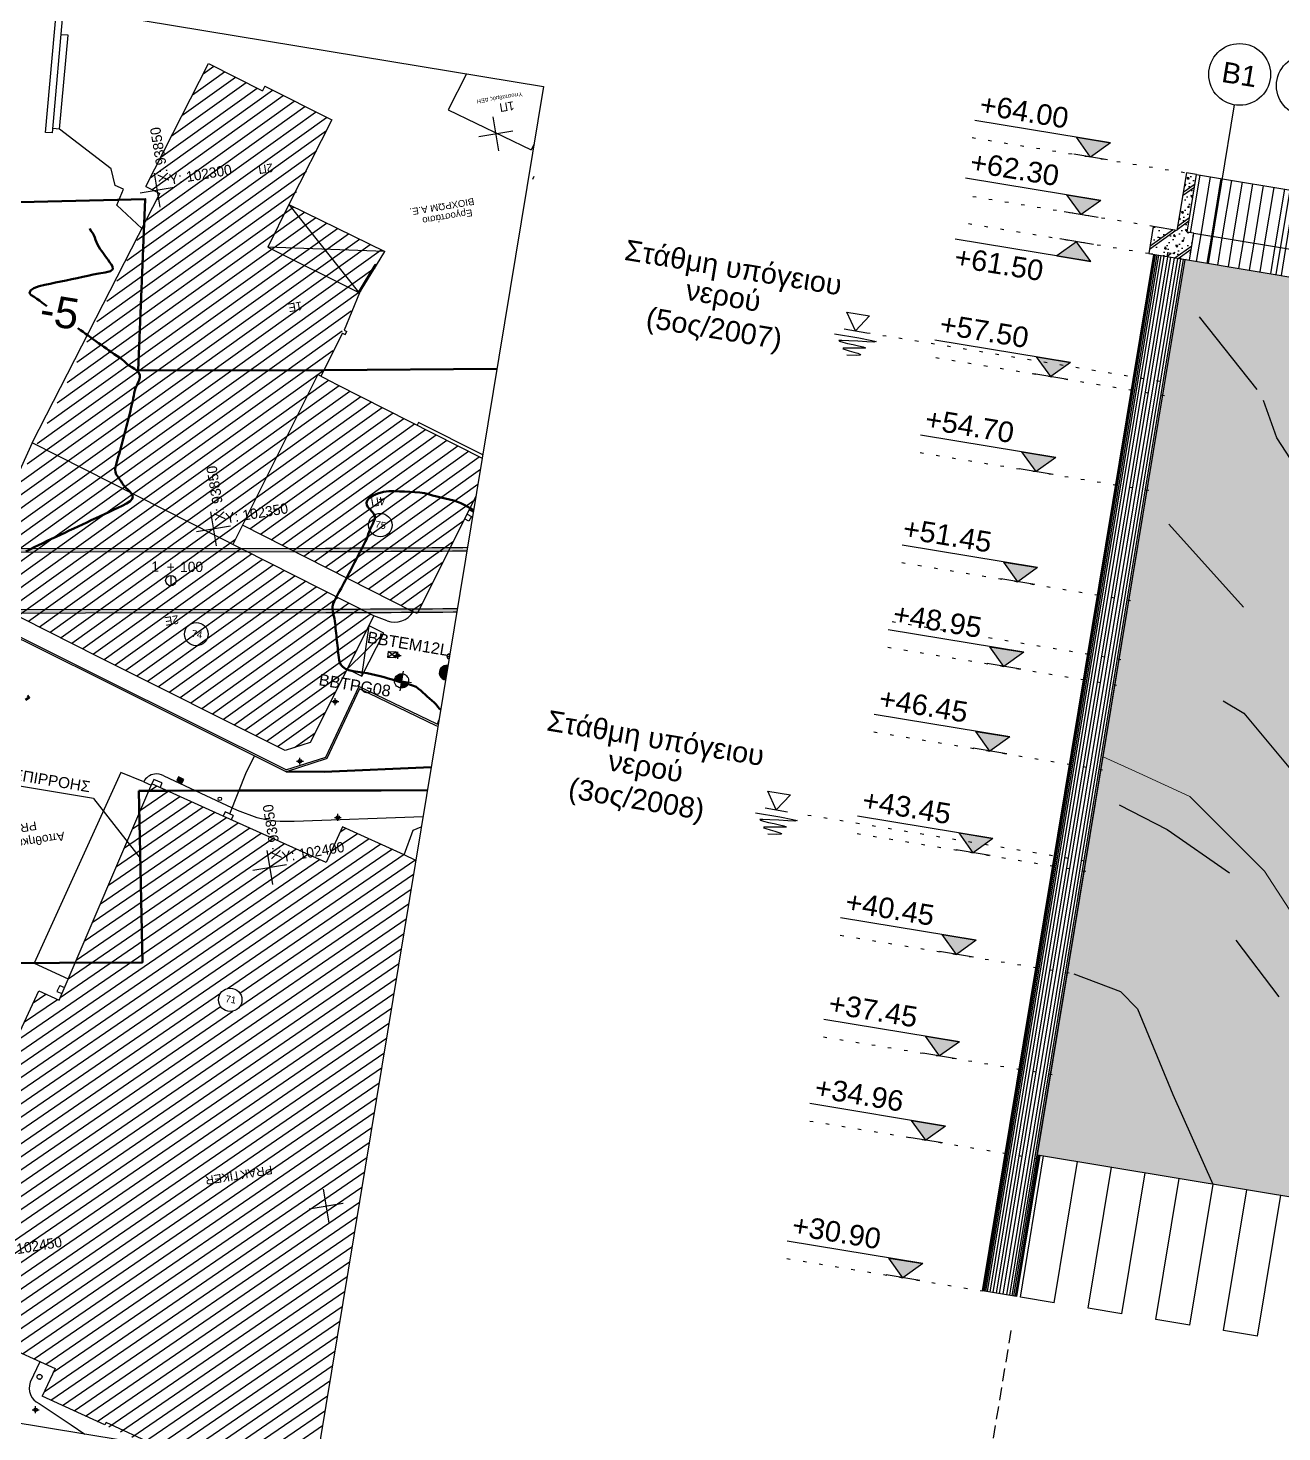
# Model space of a CAD drawing. Header units: metres. Extents: x 93017 to 94633, y 101979 to 102793.
# Drawn here: x 94096.77 to 94133.29, y 102336.74 to 102377.64 of the extents above; entities that cross this region are included whole.
import ezdxf
from ezdxf.enums import TextEntityAlignment as Align

# ---------------------------------------------------------------- set-up
doc = ezdxf.new("R2010")
doc.units = ezdxf.units.M
doc.header["$LTSCALE"] = 0.75
doc.header["$MEASUREMENT"] = 0
doc.header["$PDMODE"] = 34
doc.header["$PDSIZE"] = 0.1
doc.linetypes.add('DASHED', pattern=[0.75, 0.5, -0.25])
doc.linetypes.add('SDOT1', pattern=[1, 0, -1])
for name, color, linetype in [('A-LEVELS', 2, 'Continuous'), ('CG_DIAF', 253, 'Continuous'), ('CG_FREATIO', 252, 'Continuous'), ('CG_KG', 253, 'KG'), ('CG_KR', 253, 'Continuous'), ('CG_KT', 253, 'Continuous'), ('CG_KTISMATA_TXT', 252, 'Continuous'), ('CG_MD', 253, 'Continuous'), ('CG_MD_FRA', 253, 'Continuous'), ('CG_SBL_BS', 253, 'Continuous'), ('CG_SBL_PR', 253, 'Continuous'), ('CG_SK', 253, 'Continuous'), ('CG_STA-KYK', 8, 'Continuous'), ('CG_STA-SHM', 8, 'Continuous'), ('COREBOREHOLES', 6, 'Continuous'), ('GEOLOGY', 7, 'Continuous'), ('GSLAYER', 7, 'Continuous'), ('HATCH DIAKINDYNEYSHS', 112, 'Continuous'), ('KANABOS', 8, 'Continuous'), ('OD_PASALOI', 7, 'Continuous'), ('od_xiliometrhsh', 255, 'Continuous'), ('OTM Hatch 0.15', 1, 'Continuous'), ('OTM Line 0.15', 1, 'Continuous'), ('OTM Line 0.25', 2, 'Continuous'), ('OTM Line 0.35', 3, 'Continuous'), ('OTM Line Dots 0.25', 2, 'SDOT1'), ('OTM Line Rock 0.50', 3, 'ROCKIN'), ('OTM Solid 252', 252, 'Continuous'), ('OTM Solid 253', 253, 'Continuous'), ('OTM Text 0.25', 2, 'Continuous'), ('OTM Text 0.35', 3, 'Continuous'), ('ΖΩΝΗ ΕΠΙΡΡΟΗΣ', 1, 'Continuous'), ('ΚΤΗΡΙΑ', 7, 'Continuous')]:
    doc.layers.add(name, color=color, linetype=linetype)
doc.layers.add('contacts', color=2, linetype='Continuous', lineweight=20)
doc.layers.add('ΣΥΟ', color=170, linetype='Continuous', lineweight=25)
doc.styles.add('ARIAL', font='ARIAL.TTF')
doc.styles.add('GRSIMP', font='grsimp')
doc.styles.add('KTISMATA', font='win-sim.shx')
doc.styles.add('WG-SIMPL', font='ugsimpl.shx', dxfattribs={"width": 1.05})
doc.linetypes.add('KG', pattern='A,5,-0.5,[114,OrizLt.shx,S=1,R=0,X=0,Y=0.5],-0.5', length=6)
doc.linetypes.add('P3', pattern='A,1e-05,[114,OrizLt.shx,S=0.5,R=0,X=0,Y=0],-0.5,[114,OrizLt.shx,S=0.5,R=0,X=0,Y=0],-0.5,[114,OrizLt.shx,S=1,R=0,X=0,Y=0],-0.5', length=1.50001)
doc.linetypes.add('ROCKIN', pattern='A,0.0001,-0.2,[131,ltypeshp.shx,S=0.2,R=180,X=0.2,Y=0],-0.2,1,-0.1,[131,ltypeshp.shx,S=0.1,R=180,X=0.1,Y=0],-0.1,0.5,-0.05,[131,ltypeshp.shx,S=0.05,R=180,X=0.05,Y=0],-0.05,0.5', length=2.7001)
pattern_1 = [(80.62593, (94965.8144, 102306.27215), (-0.30832687, 0.05089984), [])]

# ---------------------------------------------------------------- blocks, each defined once
blk = doc.blocks.new('Level L')
at = {"layer": 'A-LEVELS'}
blk.add_hatch(color=256, dxfattribs=at).paths.add_polyline_path([(0.25, 0.25), (0, 0), (-0.25, 0.25)])
for p, q in [((0.25, 0.25), (-1.75, 0.25)), ((0.25, 0), (-0.25, 0))]:
    blk.add_line(p, q, dxfattribs=at)
blk.add_lwpolyline([(0.25, 0.25), (0, 0), (-0.25, 0.25)], close=True, dxfattribs=at)
at = {"layer": 'A-LEVELS', "style": 'WG-SIMPL', "width": 1.05}
blk.add_attdef('±000.00', (-1.713, 0.351), '', height=0.3, rotation=360, dxfattribs=at)
blk = doc.blocks.new('SHM_STA')
at = {"layer": 'CG_STA-KYK'}
blk.add_circle((0, 0), 0.4, dxfattribs=at)
at = {"layer": 'CG_STA-SHM'}
blk.add_point((0, 0), dxfattribs=at)
blk = doc.blocks.new('AR_KM2')
at = {"style": 'GRSIMP'}
blk.add_text('+', height=1.5, dxfattribs=at).set_placement((0, 0), align=Align.MIDDLE)
blk.add_attdef('KM', text='', height=1.5, dxfattribs=at).set_placement((-1.71, 0.04), align=Align.MIDDLE_RIGHT)
blk.add_attdef('M', text='', height=1.5, dxfattribs=at).set_placement((1.36, 0), align=Align.MIDDLE_LEFT)
blk = doc.blocks.new('ARI_KAN')
at = {"layer": 'OTM Solid 252', "style": 'GRSIMP'}
blk.add_text('X:', height=1.5, rotation=90, dxfattribs=at).set_placement((1.2, 1), align=Align.MIDDLE_LEFT)
blk.add_text('Y:', height=1.5, dxfattribs=at).set_placement((2, 1.2), align=Align.MIDDLE_LEFT)
blk.add_attdef('X', text='', height=1.5, rotation=90, dxfattribs=at).set_placement((1.2, 3.5), align=Align.MIDDLE_LEFT)
blk.add_attdef('Y', text='', height=1.5, dxfattribs=at).set_placement((4.5, 1.2), align=Align.MIDDLE_LEFT)
blk = doc.blocks.new('cross')
at = {"layer": 'GEOLOGY', "color": 6}
for p, q in [((11345.51, -2144.54), (11345.51, -2149.54)), ((11343.01, -2147.04), (11348.01, -2147.04))]:
    blk.add_line(p, q, dxfattribs=at)

msp = doc.modelspace()

# ---------------------------------------------------------------- hatches: boundary and pattern name
at = {"lineweight": -3, "true_color": 0xc7e3ff}
msp.add_hatch(color=254, dxfattribs=at).paths.add_polyline_path([(94130.475, 102370.892), (94139.535, 102369.397), (94142.431, 102360.391), (94142.917, 102356.116), (94142.509, 102353.65), (94142.26, 102347.333), (94142.699, 102345.586), (94142.509, 102342.105), (94139.169, 102342.659), (94138.524, 102344.859), (94135.429, 102349.047), (94132.786, 102353.077), (94130.611, 102355.251), (94128.084, 102356.408)])
at = {"layer": 'CG_DIAF'}
h = msp.add_hatch(dxfattribs=at)
h.set_pattern_fill('ANSI31', color=256, scale=0.2, angle=504.4408, style=0)
h.set_pattern_definition([(189.44080116, (109260.278553, 125634.614072), (0.00410071183, -0.024661390117), [])])
h.paths.add_polyline_path([(94101.249, 102355.641), (94101.304, 102355.748), (94101.155, 102355.824), (94101.1, 102355.717)])
at = {"layer": 'COREBOREHOLES'}
h = msp.add_hatch(color=5, dxfattribs=at)
edge = h.paths.add_edge_path()
edge.add_ellipse((94107.648, 102358.621), major_axis=(-0.121, 0.169), ratio=1, start_angle=-45, end_angle=45)
edge.add_line((94107.443, 102358.655), (94107.648, 102358.621))
edge.add_line((94107.648, 102358.621), (94107.682, 102358.826))
edge = h.paths.add_edge_path()
edge.add_ellipse((94107.648, 102358.621), major_axis=(-0.121, 0.169), ratio=1, start_angle=135, end_angle=225)
edge.add_line((94107.853, 102358.587), (94107.648, 102358.621))
edge.add_line((94107.648, 102358.621), (94107.614, 102358.416))
h = msp.add_hatch(color=5, dxfattribs=at)
edge = h.paths.add_edge_path()
edge.add_line((94108.931, 102358.651), (94109, 102359.066))
edge.add_arc((94108.958, 102358.86), 0.211, 78.5994, 262.6524)
at = {"layer": 'HATCH DIAKINDYNEYSHS', "ltscale": 15}
h = msp.add_hatch(dxfattribs=at)
h.set_pattern_fill('ANSI31', color=256, scale=2.5, angle=180, style=0)
h.set_pattern_definition([(215.62593, (93795.6723, 102500.58108), (0.1820284, -0.25401164), [])])
h.paths.add_polyline_path([(94104.261, 102356.595), (94094.95, 102361.282), (94100.606, 102372.819), (94100.199, 102373.027), (94102.022, 102376.603), (94103.6, 102375.809), (94103.667, 102375.944), (94105.613, 102374.954), (94104.401, 102372.479), (94107.161, 102371.128), (94106.429, 102369.93), (94105.301, 102367.496), (94109.997, 102365.108), (94109.813, 102363.989), (94108.102, 102360.582), (94103.017, 102363.158), (94102.732, 102362.595), (94106.844, 102360.515), (94104.99, 102356.826)])
h = msp.add_hatch(dxfattribs=at)
h.set_pattern_fill('ANSI31', color=256, scale=0.1, angle=529.4408, style=0)
h.set_pattern_definition([(214.4408012, (109260.27855, 125634.61407), (0.1795635333, -0.2618457323), [])])
h.paths.add_polyline_path([(94102.323, 102349.275, 1), (94102.996, 102349.387, 1)], flags=16)
h.paths.add_polyline_path([(94105.122, 102335.576), (94108.068, 102353.421), (94105.93, 102354.372), (94105.452, 102353.334), (94100.378, 102355.624), (94097.674, 102349.324), (94097.082, 102349.596), (94096.545, 102348.418), (94096.083, 102348.625), (94092.532, 102340.869), (94097.557, 102338.593), (94097.18, 102337.782), (94100.257, 102336.379)])
at = {"layer": 'OTM Hatch 0.15', "ltscale": 0.1}
h = msp.add_hatch(dxfattribs=at)
h.set_pattern_fill('CONCRETE2', color=256, scale=0.05, angle=-9.3741, style=0)
h.set_pattern_definition([(350.62593, (93582.5503, 102399.0316), (0.1628795, 0.986646), [0.05, -0.95]), (80.62593, (93582.5996, 102399.0234), (-0.986646, 0.1628795), [0.05, -0.95]), (35.62593, (93582.55025, 102399.0316), (0.1628795, 0.986646), [0.0707107, -1.3435029]), (350.62593, (93582.3199, 102399.171), (0.1628795, 0.986646), [0.05, -0.95]), (80.62593, (93582.3199, 102399.171), (-0.986646, 0.1628795), [0.05, -0.95]), (125.62593, (93582.3692, 102399.1628), (-0.986646, 0.1628795), [0.0707107, -1.3435029]), (350.62593, (93582.8209, 102399.443), (0.1628795, 0.986646), [0.05, -0.95]), (80.62593, (93582.8209, 102399.443), (-0.986646, 0.1628795), [0.05, -0.95]), (125.62593, (93582.8702, 102399.43485), (-0.986646, 0.1628795), [0.0707107, -1.3435029]), (170.62593, (93582.7553, 102399.3525), (-0.1628795, -0.986646), [0.1, -0.9]), (260.62593, (93582.7553, 102399.3525), (0.986646, -0.1628795), [0.1, -0.9]), (125.62593, (93582.739, 102399.2538), (-0.986646, 0.1628795), [0.1414214, -1.2727922]), (170.62593, (93582.1139, 102399.4583), (-0.1628795, -0.986646), [0.05, -0.95]), (80.62593, (93582.1139, 102399.4583), (-0.986646, 0.1628795), [0.05, -0.95]), (35.62593, (93582.0646, 102399.4665), (0.1628795, 0.986646), [0.0707107, -1.3435029]), (350.62593, (93582.2203, 102399.7955), (0.1628795, 0.986646), [0.05, -0.95]), (80.62593, (93582.2203, 102399.7955), (-0.986646, 0.1628795), [0.05, -0.95]), (125.62593, (93582.2696, 102399.7874), (-0.986646, 0.1628795), [0.0707107, -1.3435029]), (170.62593, (93582.59, 102399.8865), (-0.1628795, -0.986646), [0.05, -0.95]), (260.62593, (93582.59, 102399.8865), (0.986646, -0.1628795), [0.05, -0.95]), (125.62593, (93582.5819, 102399.8372), (-0.986646, 0.1628795), [0.0707107, -1.3435029]), (170.62593, (93582.5, 102399.648), (-0.1628795, -0.986646), [0.05, -0.95]), (80.62593, (93582.5, 102399.648), (-0.986646, 0.1628795), [0.05, -0.95]), (35.62593, (93582.45065, 102399.65614), (0.1628795, 0.986646), [0.0707107, -1.3435029]), (350.62593, (93582.3027, 102399.6806), (0.1628795, 0.986646), [0.1, -0.9]), (260.62593, (93582.3027, 102399.6806), (0.986646, -0.1628795), [0.1, -0.9]), (35.62593, (93582.2864, 102399.5819), (0.1628795, 0.986646), [0.1414214, -1.2727922]), (35.62593, (93581.9008, 102399.0881), (-0.4118833, 0.5747627), []), (35.62593, (93581.99945, 102399.0718), (-0.4118833, 0.5747627), []), (350.62593, (93581.9089, 102399.1374), (0.1628795, 0.986646), [0, -0.4, 0, -0.55, 0, -0.05]), (350.62593, (93582.0239, 102399.2198), (0.1628795, 0.986646), [0, -0.2, 0, -0.4, 0, -0.4]), (350.62593, (93582.4842, 102399.2452), (0.1628795, 0.986646), [0, -0.4, 0, -0.6]), (350.62593, (93582.0071, 102399.4253), (0.1628795, 0.986646), [0, -0.55, 0, -0.45]), (350.62593, (93582.3687, 102399.467), (0.1628795, 0.986646), [0, -1]), (350.62593, (93582.1877, 102399.5982), (0.1628795, 0.986646), [0, -0.5, 0, -0.5]), (350.62593, (93582.204, 102399.6969), (0.1628795, 0.986646), [0, -0.4, 0, -0.6]), (350.62593, (93582.3189, 102399.7792), (0.1628795, 0.986646), [0, -0.3, 0, -0.35, 0, -0.35]), (350.62593, (93582.2859, 102399.886), (0.1628795, 0.986646), [0, -0.45, 0, -0.55]), (350.62593, (93582.3515, 102399.9766), (0.1628795, 0.986646), [0, -0.3, 0, -0.25, 0, -0.45])])
h.paths.add_polyline_path([(94129.54, 102371.857), (94129.41, 102371.068), (94130.594, 102370.873), (94130.724, 102371.662), (94130.527, 102371.694), (94130.803, 102373.372), (94130.507, 102373.421), (94130.231, 102371.743)])
at = {"layer": 'OTM Solid 253', "ltscale": 0.05}
h = msp.add_hatch(dxfattribs=at)
h.set_pattern_fill('LINE', color=256, scale=2.5, angle=90, style=0)
h.set_pattern_definition(pattern_1)
h.paths.add_polyline_path([(94130.803, 102373.372), (94147.391, 102370.633), (94147.114, 102368.956), (94130.527, 102371.694)])
h = msp.add_hatch(dxfattribs=at)
h.set_pattern_fill('LINE', color=256, scale=2.5, angle=90, style=0)
h.set_pattern_definition(pattern_1)
h.paths.add_polyline_path([(94146.293, 102368.281), (94130.594, 102370.873), (94130.724, 102371.662), (94146.423, 102369.07)])
at = {"layer": 'OTM Solid 253'}
h = msp.add_hatch(color=256, dxfattribs=at)
h.paths.add_polyline_path([(94109.552, 102362.413), (94109.567, 102362.503), (94109.429, 102362.501), (94109.13, 102362.498), (94108.831, 102362.495), (94108.533, 102362.493), (94108.234, 102362.491), (94107.935, 102362.489), (94107.636, 102362.487), (94107.337, 102362.486), (94107.037, 102362.485), (94106.738, 102362.485), (94106.438, 102362.484), (94106.138, 102362.484), (94105.838, 102362.483), (94105.538, 102362.483), (94105.438, 102362.483), (94091.432, 102362.466), (94091.433, 102362.376), (94105.439, 102362.393), (94105.539, 102362.393), (94105.838, 102362.393), (94106.138, 102362.394), (94106.438, 102362.394), (94106.738, 102362.395), (94107.037, 102362.395), (94107.337, 102362.396), (94107.636, 102362.397), (94107.935, 102362.399), (94108.234, 102362.401), (94108.533, 102362.403), (94108.832, 102362.405), (94109.131, 102362.408), (94109.43, 102362.411)])
h.paths.add_polyline_path([(94109.258, 102360.631), (94109.273, 102360.721), (94109.148, 102360.72), (94108.847, 102360.717), (94108.546, 102360.715), (94108.245, 102360.713), (94107.944, 102360.711), (94107.643, 102360.709), (94107.342, 102360.708), (94107.042, 102360.707), (94106.741, 102360.707), (94106.441, 102360.706), (94106.141, 102360.706), (94105.841, 102360.705), (94105.54, 102360.705), (94105.44, 102360.705), (94091.435, 102360.688), (94091.435, 102360.598), (94105.441, 102360.615), (94105.541, 102360.615), (94105.841, 102360.615), (94106.141, 102360.616), (94106.441, 102360.616), (94106.741, 102360.617), (94107.042, 102360.617), (94107.342, 102360.618), (94107.643, 102360.619), (94107.944, 102360.621), (94108.245, 102360.623), (94108.546, 102360.625), (94108.848, 102360.627), (94109.149, 102360.63)])
at = {"layer": 'OTM Text 0.25', "ltscale": 0.5, "true_color": 0xc4c487}
msp.add_hatch(color=53, dxfattribs=at).paths.add_polyline_path([(94126.17, 102344.811), (94128.084, 102356.408), (94129.127, 102355.931), (94130.611, 102355.251), (94132.786, 102353.077), (94135.21, 102349.343), (94137.282, 102346.543), (94138.524, 102344.859), (94139.169, 102342.659), (94138.188, 102342.821), (94137.201, 102342.984), (94135.228, 102343.311), (94134.242, 102343.475), (94133.255, 102343.638), (94132.269, 102343.801), (94131.282, 102343.965), (94130.295, 102344.128), (94128.322, 102344.455)])

# ---------------------------------------------------------------- linework, layer by layer
at = {"layer": 'CG_DIAF'}
for p, q in [((94111.468, 102373.24), (94111.509, 102373.321)), ((94106.917, 102370.728), (94107.161, 102371.128)), ((94107.494, 102359.467), (94107.254, 102359.306)), ((94107.483, 102359.292), (94107.264, 102359.48))]:
    msp.add_line(p, q, dxfattribs=at)
for points in [[(94107.494, 102359.467), (94107.483, 102359.292), (94107.254, 102359.306), (94107.264, 102359.48)], [(94101.304, 102355.748), (94101.155, 102355.824), (94101.1, 102355.717), (94101.249, 102355.641)]]:
    msp.add_lwpolyline(points, close=True, dxfattribs=at)
at = {"layer": 'CG_FREATIO'}
for p, q in [((94109.044, 102359.332), (94108.969, 102359.32)), ((94109.026, 102359.4), (94109.041, 102359.313)), ((94097.089, 102338.439), (94097.093, 102338.419)), ((94097.035, 102338.338), (94097.015, 102338.335)), ((94097.116, 102338.281), (94097.119, 102338.261)), ((94097.193, 102338.365), (94097.173, 102338.361))]:
    msp.add_line(p, q, dxfattribs=at)
for centre, radius in [((94102.356, 102355.186), 0.05), ((94097.104, 102338.35), 0.07)]:
    msp.add_circle(centre, radius, dxfattribs=at)
msp.add_arc((94109.038, 102359.331), 0.07, 75.718, 265.5338, dxfattribs=at)
at = {"layer": 'CG_KG'}
for p, q in [((94103.138, 102355.974), (94103.366, 102356.433)), ((94102.643, 102354.75), (94103.138, 102355.974)), ((94099.474, 102355.953), (94096.945, 102350.399)), ((94100.14, 102355.681), (94099.474, 102355.953)), ((94100.14, 102355.681), (94100.359, 102355.581)), ((94096.945, 102350.399), (94097.941, 102349.946))]:
    msp.add_line(p, q, dxfattribs=at)
at = {"layer": 'CG_KR'}
for p, q in [((94099.195, 102373.54), (94097.691, 102374.697)), ((94099.306, 102373.055), (94099.195, 102373.54)), ((94099.552, 102372.95), (94099.306, 102373.055)), ((94099.355, 102372.475), (94099.552, 102372.95)), ((94100.082, 102371.795), (94099.355, 102372.475)), ((94108.147, 102366.144), (94108.108, 102366.067)), ((94110.013, 102365.205), (94108.147, 102366.144)), ((94107.232, 102360.371), (94106.844, 102360.515)), ((94104.286, 102355.973), (94105.392, 102355.962)), ((94104.377, 102356.002), (94105.392, 102355.992)), ((94105.392, 102355.992), (94108.515, 102356.129)), ((94105.392, 102355.962), (94108.51, 102356.098)), ((94100.725, 102355.854), (94102.862, 102354.858)), ((94102.862, 102354.858), (94103.438, 102354.644)), ((94104.519, 102354.539), (94108.275, 102354.676)), ((94107.983, 102354.278), (94108.224, 102354.368)), ((94107.725, 102353.553), (94107.983, 102354.278)), ((94097.117, 102338.79), (94096.836, 102338.193)), ((94097.094, 102337.569), (94098.027, 102336.951)), ((94098.027, 102336.951), (94098.428, 102336.681))]:
    msp.add_line(p, q, dxfattribs=at)
for centre, radius, start, end in [((94107.448, 102360.972), 0.639, 250.205, 328.0584), ((94100.504, 102355.506), 0.404, 97.5987, 154.372), ((94100.512, 102355.485), 0.426, 59.9764, 98.2329), ((94104.297, 102357.875), 3.344, 255.1031, 273.7943), ((94097.296, 102338.018), 0.492, 159.2119, 245.7247)]:
    msp.add_arc(centre, radius, start, end, dxfattribs=at)
at = {"layer": 'CG_KT'}
for p, q in [((94100.199, 102373.027), (94102.022, 102376.603)), ((94102.022, 102376.603), (94103.6, 102375.809)), ((94109.536, 102376.304), (94109.01, 102375.254)), ((94103.667, 102375.944), (94103.6, 102375.809)), ((94103.667, 102375.944), (94105.618, 102374.964)), ((94109.01, 102375.254), (94111.427, 102374.093)), ((94105.618, 102374.964), (94104.363, 102372.498)), ((94111.507, 102374.254), (94111.427, 102374.093)), ((94096.89, 102365.552), (94100.606, 102372.819)), ((94100.199, 102373.027), (94100.606, 102372.819)), ((94104.363, 102372.498), (94103.75, 102371.252)), ((94103.75, 102371.252), (94106.429, 102369.93)), ((94106.429, 102369.93), (94105.976, 102368.84)), ((94105.931, 102368.751), (94105.301, 102367.496)), ((94105.931, 102368.751), (94106.011, 102368.71)), ((94105.976, 102368.84), (94106.056, 102368.8)), ((94106.011, 102368.71), (94106.056, 102368.8)), ((94105.206, 102367.545), (94103.017, 102363.158)), ((94105.206, 102367.545), (94105.762, 102367.259)), ((94105.762, 102367.259), (94109.997, 102365.108)), ((94096.89, 102365.552), (94094.95, 102361.282)), ((94106.844, 102360.515), (94096.89, 102365.552)), ((94109.813, 102363.989), (94108.102, 102360.582)), ((94103.017, 102363.158), (94102.735, 102362.594)), ((94107.99, 102360.634), (94103.017, 102363.158)), ((94098.812, 102359.318), (94094.95, 102361.282)), ((94106.844, 102360.515), (94104.99, 102356.826)), ((94108.102, 102360.582), (94107.99, 102360.634)), ((94104.261, 102356.595), (94098.812, 102359.318)), ((94104.99, 102356.826), (94104.261, 102356.595)), ((94097.674, 102349.324), (94100.378, 102355.624)), ((94102.453, 102354.679), (94100.378, 102355.624)), ((94105.452, 102353.334), (94102.453, 102354.679)), ((94105.93, 102354.372), (94105.452, 102353.334)), ((94107.725, 102353.553), (94105.93, 102354.372)), ((94108.064, 102353.394), (94107.725, 102353.553)), ((94096.545, 102348.418), (94097.082, 102349.596)), ((94097.082, 102349.596), (94097.674, 102349.324)), ((94097.693, 102349.747), (94097.612, 102349.574)), ((94097.612, 102349.574), (94097.755, 102349.512)), ((94097.693, 102349.747), (94097.83, 102349.688)), ((94095.928, 102339.326), (94097.557, 102338.593)), ((94097.557, 102338.593), (94097.18, 102337.782)), ((94099.012, 102336.947), (94097.18, 102337.782)), ((94099.044, 102337.016), (94099.012, 102336.947)), ((94100.477, 102336.361), (94099.044, 102337.016))]:
    msp.add_line(p, q, dxfattribs=at)
at = {"layer": 'CG_MD'}
for p, q in [((94097.281, 102374.6), (94097.61, 102378.273)), ((94097.479, 102374.582), (94097.808, 102378.241)), ((94097.691, 102374.697), (94097.936, 102377.428)), ((94097.936, 102377.428), (94097.737, 102377.446)), ((94097.479, 102374.582), (94097.281, 102374.6)), ((94097.691, 102374.697), (94097.492, 102374.715)), ((94106.394, 102369.948), (94106.882, 102370.749)), ((94106.429, 102369.93), (94106.917, 102370.728)), ((94106.917, 102370.728), (94106.882, 102370.749)), ((94109.612, 102363.276), (94109.487, 102363.339)), ((94109.715, 102363.395), (94109.555, 102363.475)), ((94109.688, 102363.408), (94109.612, 102363.276)), ((94109.739, 102363.539), (94109.618, 102363.6)), ((94098.85, 102358.689), (94094.577, 102360.817)), ((94104.286, 102355.973), (94098.85, 102358.689)), ((94106.429, 102358.391), (94105.476, 102356.363)), ((94108.661, 102357.317), (94106.429, 102358.391)), ((94108.708, 102357.296), (94108.661, 102357.317)), ((94105.435, 102356.394), (94105.433, 102356.393)), ((94105.458, 102356.348), (94104.286, 102355.973)), ((94105.476, 102356.363), (94105.458, 102356.348))]:
    msp.add_line(p, q, dxfattribs=at)
at = {"layer": 'CG_MD', "flags": 128}
for points in [[(94100.434, 102355.753), (94100.378, 102355.624)], [(94100.671, 102355.65), (94100.434, 102355.753)], [(94100.671, 102355.65), (94100.614, 102355.517)], [(94102.508, 102354.807), (94102.453, 102354.679)], [(94102.746, 102354.705), (94102.508, 102354.807)], [(94102.746, 102354.705), (94102.689, 102354.573)]]:
    msp.add_lwpolyline(points, dxfattribs=at)
at = {"layer": 'CG_MD_FRA'}
for p, q in [((94098.872, 102358.734), (94094.534, 102360.894)), ((94104.308, 102356.018), (94098.872, 102358.734)), ((94106.405, 102358.458), (94105.435, 102356.394)), ((94108.682, 102357.363), (94106.405, 102358.458)), ((94108.716, 102357.347), (94108.682, 102357.363)), ((94105.433, 102356.393), (94104.271, 102356.021))]:
    msp.add_line(p, q, dxfattribs=at)
at = {"layer": 'CG_SBL_BS'}
for p, q in [((94104.363, 102372.498), (94107.161, 102371.128)), ((94104.363, 102372.498), (94106.394, 102369.948)), ((94107.161, 102371.128), (94103.75, 102371.252)), ((94106.496, 102358.76), (94106.701, 102360.229)), ((94107.129, 102360.013), (94106.701, 102360.229)), ((94107.129, 102360.013), (94106.07, 102358.974)), ((94106.496, 102358.76), (94107.129, 102360.013)), ((94106.05, 102358.985), (94106.496, 102358.76))]:
    msp.add_line(p, q, dxfattribs=at)
at = {"layer": 'CG_SBL_PR', "linetype": 'P3', "flags": 128}
for points in [[(94098.872, 102358.734), (94094.534, 102360.894)], [(94104.308, 102356.018), (94098.872, 102358.734)], [(94106.405, 102358.458), (94105.435, 102356.394)], [(94108.682, 102357.363), (94106.405, 102358.458)], [(94108.716, 102357.347), (94108.682, 102357.363)], [(94105.433, 102356.393), (94104.271, 102356.021)]]:
    msp.add_lwpolyline(points, dxfattribs=at)
at = {"layer": 'CG_SK'}
msp.add_line((94108.739, 102357.484), (94108.682, 102357.363), dxfattribs=at)
at = {"layer": 'contacts', "flags": 128}
msp.add_lwpolyline([(94128.084, 102356.408), (94129.127, 102355.931), (94130.611, 102355.251), (94132.786, 102353.077), (94135.21, 102349.343), (94137.282, 102346.543), (94138.524, 102344.859), (94139.169, 102342.659), (94139.169, 102342.659), (94139.169, 102342.659), (94139.169, 102342.659)], dxfattribs=at)
at = {"layer": 'COREBOREHOLES', "color": 5}
for p, q in [((94107.696, 102358.908), (94107.601, 102358.334)), ((94107.361, 102358.668), (94107.936, 102358.574))]:
    msp.add_line(p, q, dxfattribs=at)
msp.add_arc((94108.958, 102358.86), 0.211, 78.5994, 262.6524, dxfattribs=at)
msp.add_ellipse((94107.648, 102358.621), major_axis=(0.169, 0.121), ratio=1, start_param=5.497787, end_param=11.780972, dxfattribs=at)
at = {"layer": 'GSLAYER', "color": 1, "lineweight": 50, "flags": 128}
for points in [[(94097.319, 102369.538), (94097.245, 102369.592), (94097.173, 102369.647), (94097.102, 102369.701), (94097.027, 102369.755), (94096.948, 102369.808), (94096.862, 102369.858), (94096.813, 102369.92), (94096.844, 102369.997), (94096.944, 102370.065), (94097.091, 102370.117), (94097.255, 102370.157), (94097.416, 102370.192), (94097.572, 102370.224), (94097.728, 102370.256), (94097.886, 102370.289), (94098.045, 102370.322), (94098.204, 102370.354), (94098.362, 102370.387), (94098.515, 102370.421), (94098.668, 102370.455), (94098.836, 102370.486), (94099.017, 102370.515), (94099.168, 102370.555), (94099.24, 102370.619), (94099.235, 102370.695), (94099.195, 102370.761), (94099.147, 102370.821), (94099.1, 102370.884), (94099.055, 102370.947), (94099.01, 102371.011), (94098.965, 102371.075), (94098.92, 102371.139), (94098.876, 102371.202), (94098.834, 102371.266), (94098.797, 102371.331), (94098.765, 102371.398), (94098.739, 102371.466), (94098.717, 102371.535), (94098.691, 102371.603), (94098.653, 102371.668), (94098.598, 102371.728), (94098.567, 102371.795)], [(94096.703, 102362.391), (94096.826, 102362.453), (94096.95, 102362.515), (94097.075, 102362.577), (94097.201, 102362.638), (94097.329, 102362.699), (94097.458, 102362.759), (94097.586, 102362.819), (94097.715, 102362.879), (94097.843, 102362.939), (94097.971, 102363), (94098.1, 102363.06), (94098.228, 102363.12), (94098.357, 102363.18), (94098.485, 102363.24), (94098.614, 102363.3), (94098.742, 102363.361), (94098.871, 102363.421), (94098.999, 102363.482), (94099.128, 102363.541), (94099.257, 102363.6), (94099.385, 102363.659), (94099.513, 102363.721), (94099.637, 102363.788), (94099.742, 102363.858), (94099.805, 102363.928), (94099.819, 102363.996), (94099.794, 102364.062), (94099.743, 102364.128), (94099.678, 102364.192), (94099.611, 102364.256), (94099.555, 102364.32), (94099.509, 102364.384), (94099.469, 102364.448), (94099.429, 102364.511), (94099.383, 102364.573), (94099.338, 102364.637), (94099.315, 102364.705), (94099.311, 102364.776), (94099.321, 102364.85), (94099.339, 102364.925), (94099.359, 102365), (94099.379, 102365.074), (94099.4, 102365.148), (94099.42, 102365.222), (94099.44, 102365.297), (94099.461, 102365.371), (94099.481, 102365.446), (94099.501, 102365.52), (94099.521, 102365.594), (94099.542, 102365.669), (94099.562, 102365.743), (94099.582, 102365.817), (94099.603, 102365.891), (94099.623, 102365.966), (94099.643, 102366.04), (94099.662, 102366.114), (94099.681, 102366.189), (94099.7, 102366.263), (94099.718, 102366.337), (94099.735, 102366.411), (94099.752, 102366.485), (94099.769, 102366.559), (94099.786, 102366.633), (94099.803, 102366.707), (94099.821, 102366.781), (94099.837, 102366.855), (94099.851, 102366.928), (94099.864, 102367.002), (94099.881, 102367.076), (94099.904, 102367.151), (94099.936, 102367.228), (94099.971, 102367.306), (94100.003, 102367.384), (94100.023, 102367.458), (94100.025, 102367.529), (94100, 102367.594), (94099.947, 102367.652), (94099.873, 102367.707), (94099.79, 102367.759), (94099.709, 102367.812), (94099.64, 102367.869), (94099.58, 102367.928), (94099.512, 102367.984), (94099.438, 102368.038), (94099.359, 102368.091), (94099.28, 102368.143), (94099.201, 102368.196), (94099.126, 102368.249), (94099.051, 102368.303), (94098.976, 102368.357), (94098.9, 102368.41), (94098.825, 102368.464), (94098.749, 102368.518), (94098.674, 102368.571), (94098.599, 102368.625), (94098.524, 102368.679), (94098.448, 102368.732), (94098.373, 102368.786), (94098.298, 102368.84), (94098.222, 102368.893)], [(94109.748, 102363.599), (94109.737, 102363.605), (94109.646, 102363.652), (94109.558, 102363.701), (94109.471, 102363.75), (94109.378, 102363.797), (94109.278, 102363.84), (94109.167, 102363.877), (94109.047, 102363.908), (94108.923, 102363.937), (94108.797, 102363.966), (94108.674, 102363.995), (94108.553, 102364.026), (94108.433, 102364.058), (94108.314, 102364.091), (94108.181, 102364.113), (94108.035, 102364.124), (94107.886, 102364.13), (94107.737, 102364.137), (94107.587, 102364.143), (94107.435, 102364.148), (94107.279, 102364.145), (94107.12, 102364.125), (94106.963, 102364.084), (94106.824, 102364.026), (94106.717, 102363.956), (94106.649, 102363.88), (94106.624, 102363.805), (94106.638, 102363.737), (94106.68, 102363.673), (94106.737, 102363.611), (94106.796, 102363.549), (94106.843, 102363.486), (94106.867, 102363.419), (94106.866, 102363.347), (94106.845, 102363.273), (94106.813, 102363.197), (94106.774, 102363.12), (94106.737, 102363.043), (94106.705, 102362.967), (94106.679, 102362.892), (94106.653, 102362.818), (94106.625, 102362.743), (94106.59, 102362.668), (94106.55, 102362.593), (94106.51, 102362.518), (94106.47, 102362.443), (94106.432, 102362.367), (94106.394, 102362.292), (94106.356, 102362.217), (94106.319, 102362.142), (94106.281, 102362.067), (94106.242, 102361.992), (94106.202, 102361.916), (94106.163, 102361.841), (94106.123, 102361.766), (94106.083, 102361.691), (94106.043, 102361.615), (94106.004, 102361.54), (94105.965, 102361.465), (94105.926, 102361.39), (94105.886, 102361.315), (94105.845, 102361.239), (94105.803, 102361.164), (94105.761, 102361.089), (94105.722, 102361.014), (94105.687, 102360.938), (94105.658, 102360.864), (94105.642, 102360.79), (94105.639, 102360.717), (94105.646, 102360.646), (94105.66, 102360.576), (94105.677, 102360.506), (94105.694, 102360.436), (94105.707, 102360.366), (94105.716, 102360.295), (94105.724, 102360.224), (94105.73, 102360.152), (94105.736, 102360.081), (94105.743, 102360.01), (94105.751, 102359.939), (94105.759, 102359.868), (94105.768, 102359.797), (94105.777, 102359.726), (94105.784, 102359.655), (94105.791, 102359.584), (94105.797, 102359.513), (94105.803, 102359.443), (94105.811, 102359.372), (94105.821, 102359.3), (94105.835, 102359.229), (94105.854, 102359.158), (94105.885, 102359.089), (94105.936, 102359.028), (94106.012, 102358.975), (94106.116, 102358.935), (94106.242, 102358.905), (94106.377, 102358.885), (94106.513, 102358.865), (94106.645, 102358.842), (94106.774, 102358.816), (94106.9, 102358.788), (94107.023, 102358.758), (94107.143, 102358.727), (94107.261, 102358.693), (94107.375, 102358.658), (94107.489, 102358.623), (94107.604, 102358.588), (94107.725, 102358.555), (94107.85, 102358.524), (94107.97, 102358.491), (94108.072, 102358.449), (94108.145, 102358.395), (94108.208, 102358.337), (94108.27, 102358.279), (94108.332, 102358.221), (94108.396, 102358.163), (94108.462, 102358.106), (94108.531, 102358.05), (94108.598, 102357.994), (94108.653, 102357.931), (94108.702, 102357.867), (94108.758, 102357.805), (94108.788, 102357.784)], [(94096.696, 102358.065), (94096.806, 102358.135), (94096.754, 102358.197)]]:
    msp.add_lwpolyline(points, dxfattribs=at)
at = {"layer": 'GSLAYER', "color": 1, "flags": 128}
msp.add_lwpolyline([(94098.567, 102371.795), (94098.567, 102371.795)], dxfattribs=at)
at = {"layer": 'KANABOS'}
for p, q in [((94110.312, 102375.051), (94110.476, 102374.065)), ((94109.901, 102374.476), (94110.887, 102374.64)), ((94100.447, 102373.411), (94100.611, 102372.425)), ((94100.036, 102372.836), (94101.023, 102373)), ((94102.088, 102363.547), (94102.252, 102362.56)), ((94101.676, 102362.971), (94102.663, 102363.135)), ((94103.728, 102353.682), (94103.892, 102352.696)), ((94103.317, 102353.107), (94104.303, 102353.271)), ((94105.368, 102343.818), (94105.532, 102342.831)), ((94104.957, 102343.242), (94105.943, 102343.406))]:
    msp.add_line(p, q, dxfattribs=at)
at = {"layer": 'OD_PASALOI'}
msp.add_line((94100.928, 102361.693), (94100.928, 102361.393), dxfattribs=at)
at = {"layer": 'od_xiliometrhsh', "color": 7}
msp.add_line((94100.928, 102361.693), (94100.928, 102361.393), dxfattribs=at)
msp.add_circle((94100.928, 102361.543), 0.15, dxfattribs=at)
at = {"layer": 'OTM Line 0.15', "ltscale": 0.1}
for p, q in [((94131.148, 102370.781), (94131.911, 102375.4)), ((94133.121, 102370.455), (94133.884, 102375.074))]:
    msp.add_line(p, q, dxfattribs=at)
for centre in [(94132.057, 102376.288), (94134.03, 102375.962)]:
    msp.add_circle(centre, 0.9, dxfattribs=at)
at = {"layer": 'OTM Line 0.25', "ltscale": 0.05}
for p, q in [((94130.803, 102373.372), (94147.391, 102370.633)), ((94130.724, 102371.662), (94146.423, 102369.07)), ((94130.594, 102370.873), (94146.441, 102368.256)), ((94126.239, 102344.8), (94125.56, 102340.689)), ((94125.56, 102340.689), (94124.573, 102340.852)), ((94126.657, 102340.508), (94125.671, 102340.671)), ((94128.631, 102340.182), (94127.644, 102340.345)), ((94130.604, 102339.857), (94129.617, 102340.02)), ((94132.577, 102339.531), (94131.59, 102339.694))]:
    msp.add_line(p, q, dxfattribs=at)
at = {"layer": 'OTM Line 0.25'}
for p, q in [((94124.573, 102340.852), (94129.558, 102371.044)), ((94126.17, 102344.811), (94130.475, 102370.892)), ((94125.671, 102340.671), (94126.349, 102344.782)), ((94126.657, 102340.508), (94127.336, 102344.618)), ((94127.644, 102340.345), (94128.322, 102344.455)), ((94128.631, 102340.182), (94129.309, 102344.292)), ((94129.617, 102340.02), (94130.295, 102344.128)), ((94130.604, 102339.857), (94131.282, 102343.965)), ((94131.59, 102339.694), (94132.269, 102343.801)), ((94132.577, 102339.531), (94133.255, 102343.638))]:
    msp.add_line(p, q, dxfattribs=at)
at = {"layer": 'OTM Line 0.25', "flags": 128}
for points in [[(94109.567, 102362.503), (94109.429, 102362.501), (94109.13, 102362.498), (94108.831, 102362.495), (94108.533, 102362.493), (94108.234, 102362.491), (94107.935, 102362.489), (94107.636, 102362.487), (94107.337, 102362.486), (94107.037, 102362.485), (94106.738, 102362.485), (94106.438, 102362.484), (94106.138, 102362.484), (94105.838, 102362.483), (94105.538, 102362.483), (94105.438, 102362.483), (94091.432, 102362.466)], [(94091.433, 102362.376), (94105.439, 102362.393), (94105.539, 102362.393), (94105.838, 102362.393), (94106.138, 102362.394), (94106.438, 102362.394), (94106.738, 102362.395), (94107.037, 102362.395), (94107.337, 102362.396), (94107.636, 102362.397), (94107.935, 102362.399), (94108.234, 102362.401), (94108.533, 102362.403), (94108.832, 102362.405), (94109.131, 102362.408), (94109.43, 102362.411), (94109.552, 102362.413)], [(94109.273, 102360.721), (94109.148, 102360.72), (94108.847, 102360.717), (94108.546, 102360.715), (94108.245, 102360.713), (94107.944, 102360.711), (94107.643, 102360.709), (94107.342, 102360.708), (94107.042, 102360.707), (94106.741, 102360.707), (94106.441, 102360.706), (94106.141, 102360.706), (94105.841, 102360.705), (94105.54, 102360.705), (94105.44, 102360.705), (94091.435, 102360.688)], [(94091.435, 102360.598), (94105.441, 102360.615), (94105.541, 102360.615), (94105.841, 102360.615), (94106.141, 102360.616), (94106.441, 102360.616), (94106.741, 102360.617), (94107.042, 102360.617), (94107.342, 102360.618), (94107.643, 102360.619), (94107.944, 102360.621), (94108.245, 102360.623), (94108.546, 102360.625), (94108.848, 102360.627), (94109.149, 102360.63), (94109.258, 102360.631)]]:
    msp.add_lwpolyline(points, dxfattribs=at)
at = {"layer": 'OTM Line 0.35', "color": 2, "ltscale": 0.05}
msp.add_lwpolyline([(94129.54, 102371.857), (94129.41, 102371.068), (94130.594, 102370.873), (94130.724, 102371.662), (94130.527, 102371.694), (94130.803, 102373.372), (94130.507, 102373.421), (94130.231, 102371.743)], close=True, dxfattribs=at)
at = {"layer": 'OTM Line Dots 0.25', "ltscale": 0.5}
for p, q in [((94124.265, 102374.451, 0.002), (94130.507, 102373.421)), ((94129.54, 102371.857), (94123.988, 102372.774, 0.002)), ((94129.41, 102371.068), (94123.857, 102371.985, 0.002)), ((94123.206, 102368.038), (94130.003, 102366.916)), ((94122.75, 102365.275), (94129.577, 102364.148)), ((94122.22, 102362.067), (94129.047, 102360.94)), ((94121.936, 102360.347), (94128.763, 102359.22)), ((94121.813, 102359.6), (94128.64, 102358.473)), ((94121.406, 102357.134), (94128.233, 102356.007)), ((94120.917, 102354.174), (94127.744, 102353.047)), ((94120.428, 102351.214), (94127.255, 102350.087)), ((94119.94, 102348.254), (94126.767, 102347.127)), ((94119.535, 102345.801), (94126.362, 102344.674)), ((94118.873, 102341.793), (94124.573, 102340.852))]:
    msp.add_line(p, q, dxfattribs=at)
at = {"layer": 'OTM Line Dots 0.25', "color": 5, "ltscale": 0.5}
msp.add_line((94121.196, 102368.765), (94130.006, 102367.311), dxfattribs=at)
at = {"layer": 'OTM Line Dots 0.25', "color": 130, "ltscale": 0.5}
msp.add_line((94119.477, 102354.715), (94127.702, 102353.358), dxfattribs=at)
at = {"layer": 'OTM Line Rock 0.50', "color": 1}
msp.add_line((94126.17, 102344.811), (94247.679, 102324.687), dxfattribs=at)
at = {"layer": 'OTM Solid 253'}
for p, q in [((94129.567, 102371.042), (94124.583, 102340.851)), ((94129.582, 102371.04), (94124.598, 102340.848)), ((94129.602, 102371.036), (94124.618, 102340.845)), ((94129.641, 102371.03), (94124.657, 102340.838)), ((94129.691, 102371.022), (94124.707, 102340.83)), ((94129.765, 102371.009), (94124.781, 102340.818)), ((94129.854, 102370.995), (94124.869, 102340.803)), ((94129.952, 102370.978), (94124.968, 102340.787)), ((94125.067, 102340.771), (94130.051, 102370.962)), ((94130.15, 102370.946), (94125.165, 102340.754)), ((94130.248, 102370.93), (94125.264, 102340.738)), ((94130.337, 102370.915), (94125.353, 102340.724)), ((94130.411, 102370.903), (94125.427, 102340.711)), ((94130.46, 102370.895), (94125.476, 102340.703)), ((94126.194, 102344.807), (94125.516, 102340.697)), ((94126.214, 102344.804), (94125.535, 102340.693)), ((94126.229, 102344.802), (94125.55, 102340.691))]:
    msp.add_line(p, q, dxfattribs=at)
at = {"layer": 'OTM Solid 253', "linetype": 'DASHED'}
msp.add_line((94125.397, 102339.703), (94124.283, 102332.954), dxfattribs=at)
at = {"layer": 'OTM Text 0.25', "color": 7, "ltscale": 0.5}
msp.add_lwpolyline([(94057.071, 102384.966), (94111.785, 102375.933), (94105.122, 102335.576), (94050.409, 102344.609)], close=True, dxfattribs=at)
at = {"layer": 'OTM Text 0.25', "color": 8, "linetype": 'Continuous', "ltscale": 0.5}
for points in [[(94132.57, 102367.114), (94130.891, 102369.222)], [(94133.916, 102364.511), (94133.14, 102365.701), (94132.753, 102366.788), (94132.753, 102366.788)], [(94129.998, 102363.191), (94132.174, 102360.773)], [(94131.579, 102358.045), (94132.178, 102357.683), (94134.166, 102355.295)], [(94128.545, 102355.011), (94129.947, 102354.296), (94131.765, 102353.031)], [(94131.948, 102351.07), (94133.195, 102349.416)], [(94127.226, 102350.092), (94128.584, 102349.572), (94129.084, 102349.072), (94130.111, 102346.575), (94131.281, 102343.96)]]:
    msp.add_lwpolyline(points, dxfattribs=at)
at = {"layer": 'ΖΩΝΗ ΕΠΙΡΡΟΗΣ', "color": 6}
for q in [(94094.728, 102355.85), (94100.037, 102353.46)]:
    msp.add_line((94098.682, 102355.198), q, dxfattribs=at)
at = {"layer": 'ΖΩΝΗ ΕΠΙΡΡΟΗΣ', "color": 6, "lineweight": 50}
for points in [[(94060.587, 102367.985), (94060.562, 102372.044), (94067.792, 102372.004), (94067.654, 102375.212), (94072.585, 102375.216), (94072.567, 102371.98), (94081.912, 102372.169), (94082.23, 102373.155), (94085.799, 102373.614), (94085.607, 102372.495), (94091.16, 102372.608), (94091.34, 102373.218), (94094.1, 102372.509), (94100.186, 102372.658), (94099.982, 102367.662)], [(94110.426, 102367.707), (94105.387, 102367.669), (94099.982, 102367.662)], [(94099.996, 102355.422), (94100.101, 102350.422), (94087.984, 102350.367), (94087.399, 102348.691), (94086.128, 102349.113), (94085.32, 102345.608), (94084.976, 102344.759), (94084.379, 102343.981), (94083.671, 102343.494), (94082.87, 102343.186), (94081.936, 102343.093), (94081.03, 102343.3), (94080.464, 102343.548), (94076.576, 102346.242), (94072.945, 102340.888)], [(94108.401, 102355.44), (94107.059, 102355.431), (94105.447, 102355.429), (94102.916, 102355.426), (94100.819, 102355.423), (94099.996, 102355.422)]]:
    msp.add_lwpolyline(points, dxfattribs=at)
at = {"layer": 'ΚΤΗΡΙΑ'}
for centre in [(94107.032, 102363.161), (94101.671, 102359.983), (94102.659, 102349.331)]:
    msp.add_circle(centre, 0.341, dxfattribs=at)
at = {"layer": 'ΣΥΟ', "color": 170, "ltscale": 0.3}
msp.add_line((94120.538, 102368.874), (94121.196, 102368.765), dxfattribs=at)
at = {"layer": 'ΣΥΟ', "color": 130, "ltscale": 0.3}
msp.add_line((94118.235, 102354.921), (94118.893, 102354.812), dxfattribs=at)
at = {"layer": 'ΣΥΟ', "color": 170, "ltscale": 0.3}
msp.add_lwpolyline([(94120.867, 102368.819), (94120.62, 102369.367), (94121.278, 102369.258)], close=True, dxfattribs=at)
msp.add_lwpolyline([(94120.263, 102368.728), (94120.968, 102368.613), (94121.349, 102368.541), (94121.473, 102368.504), (94121.402, 102368.493), (94121.203, 102368.499), (94120.938, 102368.515), (94120.674, 102368.531), (94120.475, 102368.54), (94120.389, 102368.534), (94120.406, 102368.516), (94120.498, 102368.488), (94120.64, 102368.454), (94120.803, 102368.417), (94120.962, 102368.382), (94121.089, 102368.351), (94121.158, 102368.328), (94121.15, 102368.315), (94121.079, 102368.31), (94120.965, 102368.311), (94120.83, 102368.315), (94120.694, 102368.318), (94120.58, 102368.318), (94120.507, 102368.312), (94120.499, 102368.297), (94120.566, 102368.271), (94120.684, 102368.237), (94120.821, 102368.2), (94120.942, 102368.164), (94121.016, 102368.132), (94121.008, 102368.11), (94120.886, 102368.101), (94120.616, 102368.109)], dxfattribs=at)
at = {"layer": 'ΣΥΟ', "color": 130, "ltscale": 0.3}
msp.add_lwpolyline([(94118.564, 102354.866), (94118.316, 102355.414), (94118.974, 102355.305)], close=True, dxfattribs=at)
msp.add_lwpolyline([(94117.96, 102354.775), (94118.664, 102354.66), (94119.046, 102354.588), (94119.169, 102354.551), (94119.099, 102354.539), (94118.899, 102354.546), (94118.635, 102354.562), (94118.371, 102354.578), (94118.171, 102354.587), (94118.086, 102354.581), (94118.102, 102354.563), (94118.195, 102354.535), (94118.336, 102354.501), (94118.499, 102354.464), (94118.658, 102354.429), (94118.786, 102354.398), (94118.855, 102354.375), (94118.847, 102354.362), (94118.775, 102354.357), (94118.661, 102354.358), (94118.526, 102354.362), (94118.391, 102354.365), (94118.276, 102354.365), (94118.204, 102354.359), (94118.195, 102354.344), (94118.262, 102354.318), (94118.381, 102354.284), (94118.517, 102354.247), (94118.639, 102354.21), (94118.712, 102354.179), (94118.705, 102354.156), (94118.583, 102354.147), (94118.313, 102354.156)], dxfattribs=at)

# ---------------------------------------------------------------- block references
at = {"layer": 'A-LEVELS', "xscale": 1.999999999995163, "yscale": 1.999999999995168, "zscale": 1.999999999999999, "rotation": 350.6259288741772}
for p, values in [((94127.718, 102373.881, 0.003), {'±000.00': '+64.00'}), ((94127.441, 102372.204, 0.003), {'±000.00': '+62.30'}), ((94126.556, 102367.485), {'±000.00': '+57.50'}), ((94126.13, 102364.717), {'±000.00': '+54.70'}), ((94125.193, 102359.042), {'±000.00': '+48.95'}), ((94124.786, 102356.576), {'±000.00': '+46.45'}), ((94124.297, 102353.616), {'±000.00': '+43.45'}), ((94123.809, 102350.656), {'±000.00': '+40.45'}), ((94123.32, 102347.696), {'±000.00': '+37.45'}), ((94122.915, 102345.243), {'±000.00': '+34.96'}), ((94122.253, 102341.235), {'±000.00': '+30.90'})]:
    msp.add_blockref('Level L', p, dxfattribs=at).add_auto_attribs(values)
at = {"layer": 'A-LEVELS'}
ref = msp.add_blockref('Level L', (94127.311, 102371.415, 0.003), dxfattribs=dict(at, xscale=-1.999999999999904, yscale=2.000000000009493, zscale=1.999999999999999, rotation=170.6259288733546))
ref.add_attrib('±000.00', '+61.50', (94123.718, 102370.687, 0.006), dxfattribs={"height": 0.6, "rotation": 350.6259, "style": 'WG-SIMPL', "width": 1.05})
ref = msp.add_blockref('Level L', (94125.6, 102361.509), dxfattribs=dict(at, xscale=1.999999999995163, yscale=1.999999999995168, zscale=1.999999999999999, rotation=350.6259288741772))
ref.add_attrib('±000.00', '+51.45', (94122.216, 102362.78, 0.003), dxfattribs={"height": 0.6, "rotation": 350.6259, "style": 'WG-SIMPL', "width": 1.05})
at = {"layer": 'CG_STA-SHM', "xscale": 0.120000000013111, "yscale": 0.1187999999965541, "zscale": 0.12, "rotation": 189.4408011610518}
for p in [(94107.536, 102359.364), (94105.719, 102358.017), (94104.689, 102356.283), (94105.795, 102354.645), (94096.992, 102337.39)]:
    msp.add_blockref('SHM_STA', p, dxfattribs=at)
at = {"layer": 'GEOLOGY', "color": 33, "xscale": 0.2000000000122818, "yscale": 0.2000000000116415, "zscale": 0.2, "rotation": 9.440801161507581}
for p in [(91793.366, 102414.448), (91795.006, 102404.583), (91796.647, 102394.718)]:
    msp.add_blockref('cross', p, dxfattribs=at)
at = {"layer": 'KANABOS'}
ref = msp.add_blockref('ARI_KAN', (94100.529, 102372.918), dxfattribs=dict(at, xscale=0.2000000000122818, yscale=0.2000000000116415, zscale=0.2, rotation=9.440801161507581))
ref.add_attrib('X', '93850', dxfattribs={"layer": '0', "height": 0.3, "rotation": 99.4408, "style": 'GRSIMP'}).set_placement((94100.651, 102373.648), align=Align.MIDDLE_LEFT)
ref.add_attrib('Y', '102300', dxfattribs={"layer": '0', "height": 0.3, "rotation": 9.4408, "style": 'GRSIMP'}).set_placement((94101.378, 102373.302), align=Align.MIDDLE_LEFT)
ref = msp.add_blockref('ARI_KAN', (94102.17, 102363.053), dxfattribs=dict(at, xscale=0.2000000000122818, yscale=0.2000000000116415, zscale=0.2, rotation=9.440801161507581))
ref.add_attrib('X', '93850', dxfattribs={"layer": '0', "height": 0.3, "rotation": 99.4408, "style": 'GRSIMP'}).set_placement((94102.292, 102363.783), align=Align.MIDDLE_LEFT)
ref.add_attrib('Y', '102350', dxfattribs={"layer": '0', "height": 0.3, "rotation": 9.4408, "style": 'GRSIMP'}).set_placement((94103.018, 102363.438), align=Align.MIDDLE_LEFT)
ref = msp.add_blockref('ARI_KAN', (94103.81, 102353.189), dxfattribs=dict(at, xscale=0.2000000000122818, yscale=0.2000000000116415, zscale=0.2, rotation=9.440801161507581))
ref.add_attrib('X', '93850', dxfattribs={"layer": '0', "height": 0.3, "rotation": 99.4408, "style": 'GRSIMP'}).set_placement((94103.932, 102353.919), align=Align.MIDDLE_LEFT)
ref.add_attrib('Y', '102400', dxfattribs={"layer": '0', "height": 0.3, "rotation": 9.4408, "style": 'GRSIMP'}).set_placement((94104.658, 102353.573), align=Align.MIDDLE_LEFT)
ref = msp.add_blockref('ARI_KAN', (94095.586, 102341.684), dxfattribs=dict(at, xscale=0.2000000000122818, yscale=0.2000000000116415, zscale=0.2, rotation=9.440801161507581))
ref.add_attrib('X', '93900', dxfattribs={"layer": '0', "height": 0.3, "rotation": 99.4408, "style": 'GRSIMP'}).set_placement((94095.708, 102342.414), align=Align.MIDDLE_LEFT)
ref.add_attrib('Y', '102450', dxfattribs={"layer": '0', "height": 0.3, "rotation": 9.4408, "style": 'GRSIMP'}).set_placement((94096.434, 102342.068), align=Align.MIDDLE_LEFT)
at = {"layer": 'od_xiliometrhsh', "color": 7, "xscale": 0.2000000000067947, "yscale": 0.2000000000116415, "zscale": 0.2, "rotation": 0.06668832458974606}
msp.add_blockref('AR_KM2', (94100.927, 102361.943), dxfattribs=at).add_auto_attribs({'KM': '1', 'M': '100'})

# ---------------------------------------------------------------- texts
at = {"layer": 'CG_DIAF', "style": 'ARIAL'}
for s, height, p in [('Υποσταθμός ΔΕΗ', 0.12, (94111.156, 102375.773)), ('ΒΙΟΧΡΩΜ Α.Ε.', 0.2, (94109.748, 102372.69)), ('Εργοστάσιο', 0.2, (94109.696, 102372.361)), ('PRAKTIKER', 0.25, (94097, 102354.532)), ('Αποθηκευτικός χώρος', 0.25, (94097.817, 102354.228)), ('PRAKTIKER', 0.25, (94103.867, 102344.508))]:
    msp.add_text(s, height=height, rotation=189.4408, dxfattribs=at).set_placement(p)
at = {"layer": 'CG_KTISMATA_TXT', "style": 'KTISMATA'}
for s, p in [('1Π', (94110.717, 102375.349)), ('2Π', (94103.692, 102373.541)), ('1Ε', (94104.553, 102369.518)), ('4Π', (94106.968, 102363.843)), ('2Ε', (94100.956, 102360.382))]:
    msp.add_text(s, height=0.25, rotation=189.4408, dxfattribs=at).set_placement(p, align=Align.MIDDLE_CENTER)
at = {"layer": 'COREBOREHOLES', "color": 5, "char_height": 0.336, "width": 0.54167, "attachment_point": 1, "rotation": 350.6259, "style": 'ARIAL'}
for s, insert in [('{\\fArial|b0|i0|c0|p34;BBTEM12L}', (94106.684, 102360.066)), ('{\\fArial|b0|i0|c0|p34;BBTPG08}', (94105.274, 102358.831))]:
    msp.add_mtext(s, dxfattribs=dict(at, insert=insert))
at = {"layer": 'OTM Text 0.25', "style": 'ARIAL'}
for s, p in [('Στάθμη υπόγειου', (94114.162, 102371.186)), ('νερού', (94115.94, 102370.025)), ('(5ος/2007)', (94114.787, 102369.221)), ('Στάθμη υπόγειου', (94111.899, 102357.478)), ('νερού', (94113.677, 102356.317)), ('(3ος/2008)', (94112.524, 102355.513))]:
    msp.add_text(s, height=0.6, rotation=350.6259, dxfattribs=at).set_placement(p, align=Align.MIDDLE_LEFT)
at = {"layer": 'OTM Text 0.25', "color": 1, "style": 'ARIAL'}
msp.add_text('-5', height=0.9, rotation=350.6259, dxfattribs=at).set_placement((94097.141, 102369.467), align=Align.MIDDLE_LEFT)
at = {"layer": 'OTM Text 0.35', "color": 2, "style": 'ARIAL'}
msp.add_text('B1', height=0.6, rotation=350.6259, dxfattribs=at).set_placement((94132.057, 102376.288), align=Align.MIDDLE_CENTER)
at = {"layer": 'ΖΩΝΗ ΕΠΙΡΡΟΗΣ', "color": 6, "insert": (94094.993, 102356.288), "char_height": 0.32, "width": 4.8017, "attachment_point": 1, "rotation": 350.6259, "style": 'ARIAL'}
msp.add_mtext('{\\fArial|b0|i0|c161|p34;ΖΩΝΗ ΕΠΙΡΡΟΗΣ}', dxfattribs=at)
at = {"layer": 'ΚΤΗΡΙΑ', "color": 7, "char_height": 0.2, "width": 0.54167, "attachment_point": 1, "rotation": 350.6609, "style": 'ARIAL'}
for s, insert in [('{\\fArial|b0|i0|c161|p34;75}', (94106.901, 102363.288)), ('{\\fArial|b0|i0|c161|p34;74}', (94101.554, 102360.107)), ('{\\fArial|b0|i0|c161|p34;71}', (94102.54, 102349.466))]:
    msp.add_mtext(s, dxfattribs=dict(at, insert=insert))

doc.saveas('drawing.dxf')
